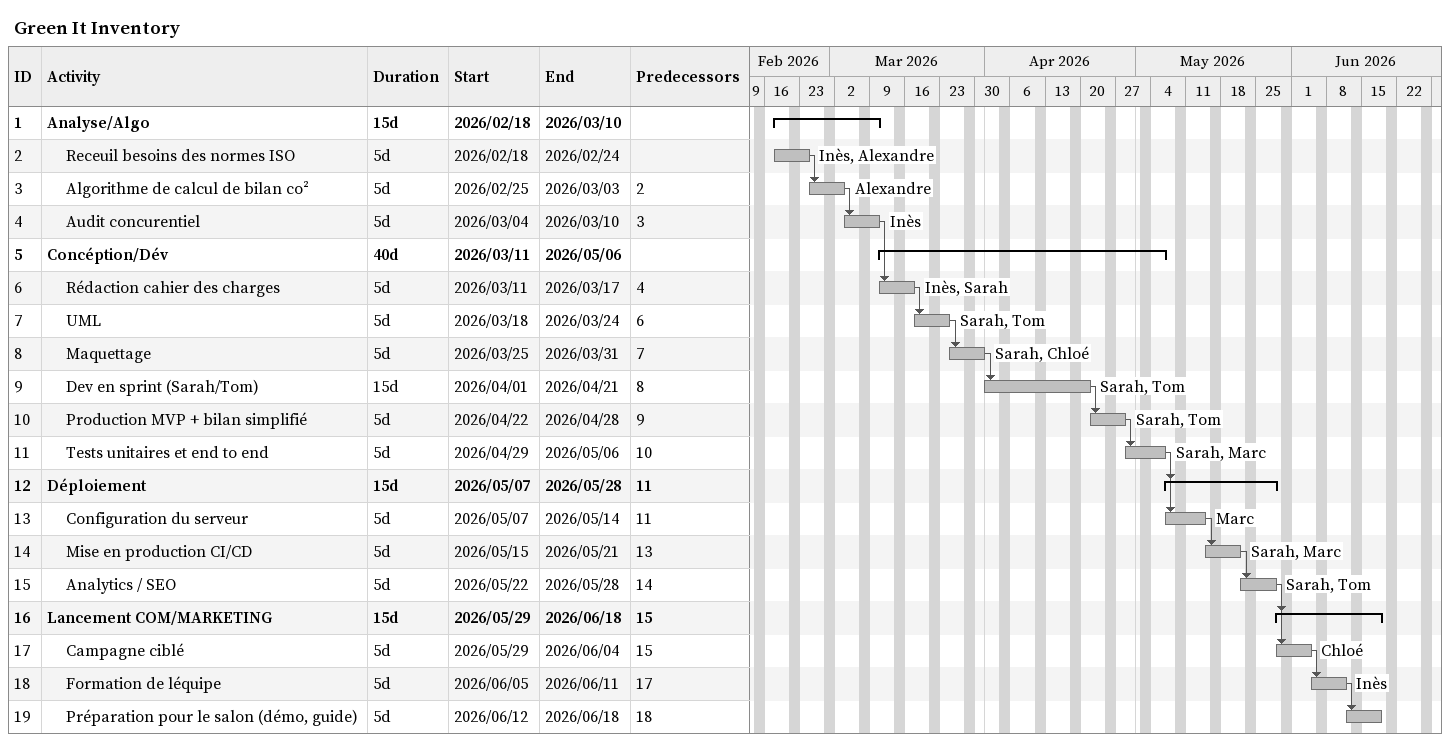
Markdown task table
Green It Inventory

| ID | Level | Task | Duration | Start | Finish | Predecessors | Resources |
|---|---|---|---|---|---|---|---|
| 1 | 1 | **Analyse/Algo** | 15d | 2026-02-18 | 2026-03-10 |  |  |
| 2 | 2 | Receuil besoins des normes ISO | 5d | 2026-02-18 | 2026-02-24 |  | Inès, Alexandre |
| 3 | 2 | Algorithme de calcul de bilan co² | 5d | 2026-02-25 | 2026-03-03 | 2 | Alexandre |
| 4 | 2 | Audit concurentiel | 5d | 2026-03-04 | 2026-03-10 | 3 | Inès |
| 5 | 1 | **Concéption/Dév** | 40d | 2026-03-11 | 2026-05-06 |  |  |
| 6 | 2 | Rédaction cahier des charges | 5d | 2026-03-11 | 2026-03-17 | 4 | Inès, Sarah |
| 7 | 2 | UML | 5d | 2026-03-18 | 2026-03-24 | 6 | Sarah, Tom |
| 8 | 2 | Maquettage | 5d | 2026-03-25 | 2026-03-31 | 7 | Sarah, Chloé |
| 9 | 2 | Dev en sprint (Sarah/Tom) | 15d | 2026-04-01 | 2026-04-21 | 8 | Sarah, Tom |
| 10 | 2 | Production MVP + bilan simplifié | 5d | 2026-04-22 | 2026-04-28 | 9 | Sarah, Tom |
| 11 | 2 | Tests unitaires et end to end | 5d | 2026-04-29 | 2026-05-06 | 10 | Sarah, Marc |
| 12 | 1 | **Déploiement** | 15d | 2026-05-07 | 2026-05-28 | 11 |  |
| 13 | 2 | Configuration du serveur | 5d | 2026-05-07 | 2026-05-14 | 11 | Marc |
| 14 | 2 | Mise en production CI/CD | 5d | 2026-05-15 | 2026-05-21 | 13 | Sarah, Marc |
| 15 | 2 | Analytics / SEO | 5d | 2026-05-22 | 2026-05-28 | 14 | Sarah, Tom |
| 16 | 1 | **Lancement COM/MARKETING** | 15d | 2026-05-29 | 2026-06-18 | 15 |  |
| 17 | 2 | Campagne ciblé | 5d | 2026-05-29 | 2026-06-04 | 15 | Chloé |
| 18 | 2 | Formation de léquipe | 5d | 2026-06-05 | 2026-06-11 | 17 | Inès |
| 19 | 2 | Préparation pour le salon (démo, guide) | 5d | 2026-06-12 | 2026-06-18 | 18 |  |
